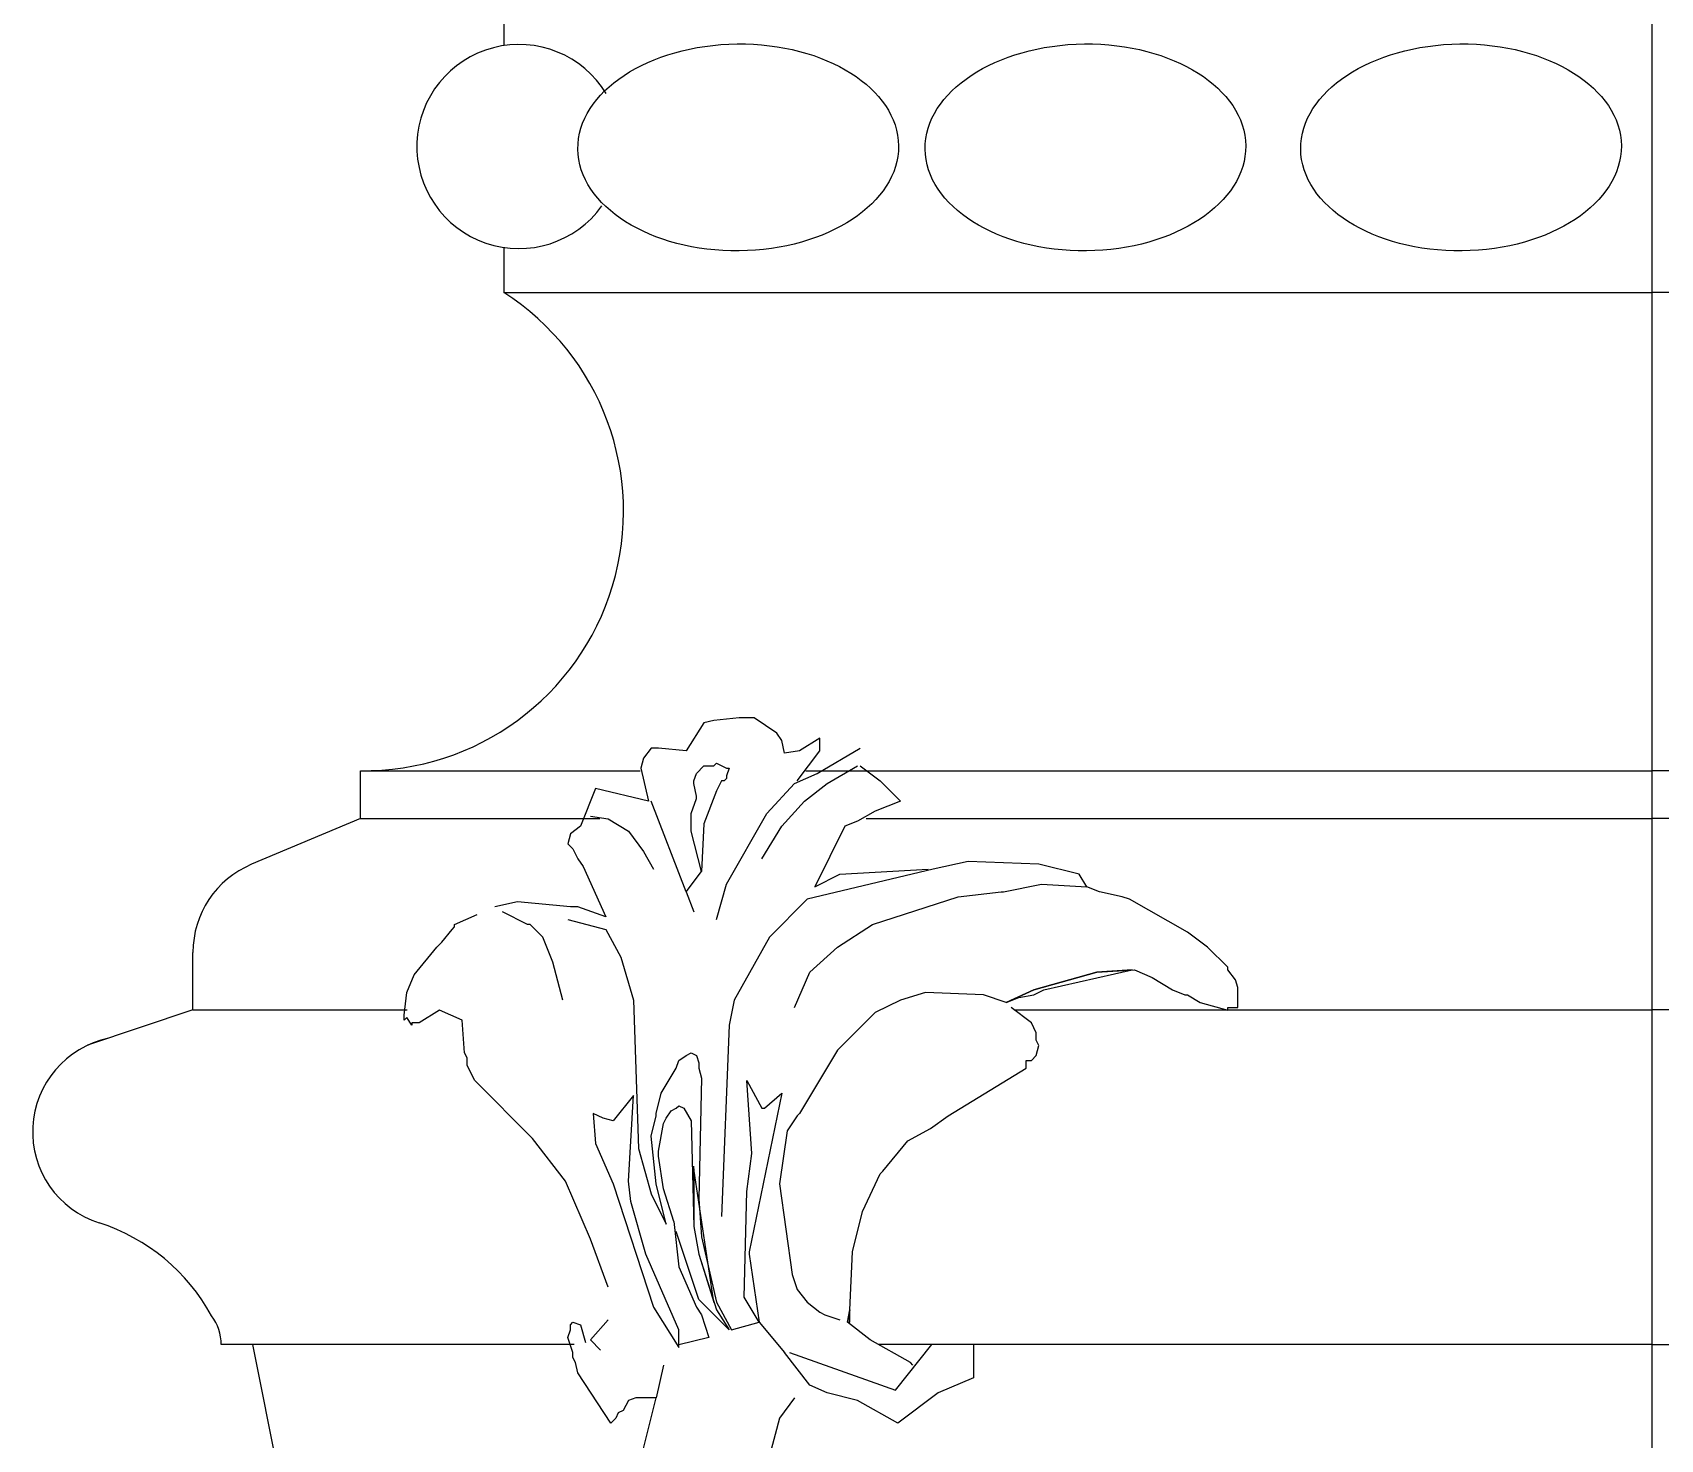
# Model space of a CAD drawing. Header units: millimetres. Extents: x 0 to 13338, y 0 to 11580.
# Drawn here: x 8008.1 to 8178.3, y 1345.7 to 1492.8 of the extents above; entities that cross this region are included whole.
import ezdxf

# ---------------------------------------------------------------- set-up
doc = ezdxf.new("R2010")
doc.units = ezdxf.units.MM
doc.linetypes.add('CENTER', pattern=[50.8, 31.75, -6.35, 6.35, -6.35])
doc.layers.add('axes', color=40, linetype='CENTER')
doc.layers.add('dwgmodels.com', color=250, linetype='Continuous')

# ---------------------------------------------------------------- blocks, each defined once
blk = doc.blocks.new('Public Light 9_side_dwgmodels.com')
at = {"color": 0}
for p, q in [((-120, 784.81), (-120, 780.64)), ((-120, 759.52), (-120, 754.81)), ((-120, 754.81), (0, 754.81)), ((120, 754.81), (0, 754.81)), ((-99.08, 709.81), (-100.93, 706.91)), ((-98.03, 710.07), (-99.08, 709.81)), ((-95.4, 710.33), (-98.03, 710.07)), ((-93.82, 710.33), (-95.4, 710.33)), ((-91.45, 708.75), (-93.82, 710.33)), ((-90.92, 707.96), (-91.45, 708.75)), ((-86.97, 708.23), (-89.08, 706.91)), ((-86.97, 706.91), (-86.97, 708.23)), ((-104.61, 707.17), (-105.4, 706.12)), ((-103.82, 707.17), (-104.61, 707.17)), ((-100.93, 706.91), (-103.82, 707.17)), ((-90.66, 706.65), (-90.92, 707.96)), ((-89.08, 706.91), (-90.66, 706.65)), ((-89.34, 703.75), (-86.97, 706.91)), ((-87.23, 704.54), (-82.76, 707.17)), ((-135, 699.81), (-135, 704.81)), ((-135, 704.81), (-105.74, 704.81)), ((-105.4, 706.12), (-105.67, 705.07)), ((-105.67, 705.07), (-104.88, 701.64)), ((-99.87, 704.54), (-99.08, 705.33)), ((-99.08, 705.33), (-98.03, 705.33)), ((-98.03, 705.33), (-97.77, 705.59)), ((-97.77, 705.59), (-96.71, 705.07)), ((-96.71, 705.07), (-96.45, 705.07)), ((-96.45, 705.07), (-96.71, 704.28)), ((-88.42, 704.81), (0, 704.81)), ((-86.18, 703.49), (-83.02, 705.33)), ((-82.76, 705.33), (-80.65, 703.75)), ((88.42, 704.81), (0, 704.81)), ((-110.4, 702.96), (-111.98, 699.01)), ((-104.88, 701.64), (-110.4, 702.96)), ((-100.14, 703.75), (-99.87, 704.54)), ((-100.14, 703.49), (-100.14, 703.75)), ((-99.87, 702.17), (-100.14, 703.49)), ((-97.24, 703.75), (-97.77, 702.7)), ((-96.98, 703.75), (-97.24, 703.75)), ((-96.71, 704.01), (-96.98, 703.75)), ((-96.71, 704.28), (-96.71, 704.01)), ((-92.5, 700.33), (-89.6, 703.49)), ((-89.6, 703.49), (-87.23, 704.54)), ((-88.55, 701.64), (-86.18, 703.49)), ((-80.65, 703.75), (-78.54, 701.64)), ((-100.93, 692.16), (-104.61, 701.64)), ((-100.4, 700.33), (-99.87, 701.91)), ((-99.87, 701.91), (-99.87, 702.17)), ((-97.77, 702.7), (-99.08, 699.27)), ((-90.92, 699.01), (-88.55, 701.64)), ((-78.54, 701.64), (-81.18, 700.59)), ((-135, 699.81), (-146.38, 695.03)), ((-135, 699.81), (-109.95, 699.81)), ((-110.93, 700.06), (-109.09, 699.8)), ((-109.09, 699.8), (-106.98, 698.48)), ((-100.4, 698.48), (-100.4, 700.33)), ((-96.71, 692.95), (-92.5, 700.33)), ((-83.02, 699.54), (-84.34, 699.01)), ((-81.18, 700.59), (-83.02, 699.54)), ((-82.13, 699.81), (0, 699.81)), ((82.13, 699.81), (0, 699.81)), ((-113.04, 698.22), (-113.3, 697.17)), ((-111.98, 699.01), (-113.04, 698.22)), ((-106.98, 698.48), (-105.4, 696.38)), ((-99.35, 694.27), (-100.4, 698.48)), ((-99.08, 699.27), (-99.35, 694.27)), ((-93.03, 695.59), (-90.92, 699.01)), ((-84.34, 699.01), (-87.5, 692.69)), ((-113.3, 697.17), (-112.77, 696.64)), ((-112.77, 696.64), (-112.25, 695.59)), ((-105.4, 696.38), (-104.35, 694.53)), ((-112.25, 695.59), (-111.72, 694.8)), ((-111.72, 694.8), (-109.35, 689.53)), ((-75.12, 694.53), (-88.29, 691.37)), ((-84.86, 694.01), (-75.65, 694.53)), ((-71.44, 695.32), (-75.12, 694.53)), ((-64.06, 695.06), (-71.44, 695.32)), ((-59.85, 694.01), (-64.06, 695.06)), ((-100.93, 692.16), (-99.35, 694.27)), ((-97.77, 689.27), (-96.71, 692.95)), ((-87.5, 692.69), (-84.86, 694.01)), ((-67.75, 692.16), (-63.8, 692.95)), ((-63.8, 692.95), (-59.06, 692.69)), ((-59.06, 692.69), (-59.85, 694.01)), ((-57.74, 692.16), (-59.06, 692.69)), ((-118.57, 691.11), (-120.94, 690.58)), ((-113.04, 690.58), (-118.57, 691.11)), ((-100.93, 692.16), (-100.14, 690.06)), ((-88.29, 691.37), (-92.24, 687.42)), ((-81.44, 688.74), (-72.49, 691.64)), ((-72.49, 691.64), (-68.01, 692.16)), ((-68.01, 692.16), (-67.75, 692.16)), ((-55.37, 691.64), (-57.74, 692.16)), ((-54.58, 691.37), (-55.37, 691.64)), ((-48.53, 687.95), (-54.58, 691.37)), ((-125.15, 688.74), (-122.78, 689.79)), ((-117.51, 688.74), (-120.15, 690.06)), ((-113.3, 689.27), (-109.35, 688.21)), ((-112.25, 690.58), (-113.04, 690.58)), ((-109.35, 689.53), (-112.25, 690.58)), ((-126.47, 686.9), (-125.41, 688.21)), ((-125.41, 688.21), (-125.15, 688.48)), ((-125.15, 688.48), (-125.15, 688.74)), ((-117.25, 688.74), (-117.51, 688.74)), ((-115.93, 687.42), (-117.25, 688.74)), ((-109.35, 688.21), (-107.77, 685.32)), ((-85.13, 686.37), (-81.44, 688.74)), ((-46.42, 686.37), (-48.53, 687.95)), ((-129.36, 683.47), (-126.99, 686.37)), ((-126.99, 686.37), (-126.47, 686.9)), ((-114.88, 684.79), (-115.93, 687.42)), ((-92.24, 687.42), (-95.92, 680.84)), ((-88.02, 683.74), (-85.13, 686.37)), ((-44.31, 684.26), (-46.42, 686.37)), ((-152.5, 679.81), (-152.5, 685.81)), ((-113.83, 680.84), (-114.88, 684.79)), ((-107.77, 685.32), (-106.46, 680.84)), ((-44.31, 684), (-44.31, 684.26)), ((-130.15, 681.63), (-129.36, 683.47)), ((-89.6, 680.05), (-88.02, 683.74)), ((-64.59, 681.89), (-58.01, 683.74)), ((-58.01, 683.74), (-64.59, 681.89)), ((-63.54, 681.89), (-54.32, 684)), ((-58.01, 683.74), (-54.06, 684)), ((-54.32, 684), (-58.01, 683.74)), ((-54.06, 684), (-52.21, 683.21)), ((-52.21, 683.21), (-50.11, 681.89)), ((-43.52, 682.95), (-44.31, 684)), ((-43.26, 682.16), (-43.52, 682.95)), ((-130.42, 679.26), (-130.15, 681.63)), ((-106.46, 680.84), (-105.93, 665.31)), ((-95.92, 680.84), (-96.45, 678.21)), ((-78.54, 680.84), (-81.18, 679.52)), ((-75.91, 681.63), (-78.54, 680.84)), ((-69.86, 681.37), (-75.91, 681.63)), ((-67.49, 680.58), (-69.86, 681.37)), ((-67.49, 680.58), (-64.59, 681.89)), ((-64.59, 681.89), (-67.49, 680.58)), ((-67.49, 680.58), (-66.17, 681.1)), ((-66.17, 681.1), (-64.59, 681.37)), ((-64.59, 681.37), (-63.54, 681.89)), ((-50.11, 681.89), (-48.79, 681.37)), ((-48.79, 681.37), (-48.53, 681.37)), ((-48.53, 681.37), (-47.21, 680.58)), ((-43.26, 680.05), (-43.26, 682.16)), ((-152.5, 679.81), (-163.53, 676.11)), ((-152.5, 679.81), (-130.12, 679.81)), ((-130.42, 678.73), (-130.42, 679.26)), ((-126.73, 679.79), (-128.84, 678.47)), ((-124.36, 678.73), (-126.73, 679.79)), ((-81.18, 679.52), (-85.13, 675.58)), ((-64.85, 678.47), (-66.96, 680.05)), ((-66.64, 679.81), (0, 679.81)), ((-47.21, 680.58), (-44.31, 679.79)), ((-44.31, 679.79), (-44.31, 680.05)), ((-44.31, 680.05), (-43.26, 680.05)), ((66.64, 679.81), (0, 679.81)), ((-130.15, 679), (-130.42, 678.73)), ((-129.63, 678.21), (-130.15, 679)), ((-128.84, 678.47), (-129.63, 678.47)), ((-129.63, 678.47), (-129.63, 678.21)), ((-124.1, 675.31), (-124.36, 678.73)), ((-96.45, 678.21), (-97.24, 658.2)), ((-64.33, 677.42), (-64.85, 678.47)), ((-64.33, 676.63), (-64.33, 677.42)), ((-64.06, 676.1), (-64.33, 676.63)), ((-64.33, 675.05), (-64.06, 676.1)), ((-123.83, 674.79), (-124.1, 675.31)), ((-123.83, 674), (-123.83, 674.79)), ((-123.04, 672.42), (-123.83, 674)), ((-101.98, 673.73), (-101.72, 674.52)), ((-101.72, 674.52), (-100.93, 675.05)), ((-100.93, 675.05), (-100.4, 675.31)), ((-100.4, 675.31), (-99.87, 675.05)), ((-99.87, 675.05), (-99.61, 674.26)), ((-99.61, 674.26), (-99.61, 673.73)), ((-85.13, 675.58), (-89.08, 668.99)), ((-65.38, 673.73), (-65.38, 674.52)), ((-65.38, 674.52), (-64.85, 674.52)), ((-64.85, 674.52), (-64.33, 675.05)), ((-116.99, 666.36), (-123.04, 672.42)), ((-103.56, 671.1), (-101.98, 673.73)), ((-99.61, 673.73), (-99.35, 672.68)), ((-99.35, 672.68), (-99.61, 660.04)), ((-94.08, 664.78), (-94.61, 672.42)), ((-94.61, 672.42), (-93.03, 669.52)), ((-73.54, 668.73), (-65.38, 673.73)), ((-106.46, 670.84), (-108.56, 668.2)), ((-106.98, 661.88), (-106.46, 670.84)), ((-104.09, 668.99), (-103.56, 671.1)), ((-90.92, 671.1), (-94.34, 654.51)), ((-92.76, 669.52), (-90.92, 671.1)), ((-109.61, 668.47), (-110.67, 668.99)), ((-110.67, 668.99), (-110.4, 665.83)), ((-104.09, 668.73), (-104.09, 668.99)), ((-103.03, 668.47), (-102.51, 669.26)), ((-102.51, 669.26), (-101.98, 669.52)), ((-101.98, 669.52), (-101.72, 669.78)), ((-101.72, 669.78), (-101.19, 669.52)), ((-101.19, 669.52), (-100.4, 668.2)), ((-93.03, 669.52), (-92.76, 669.52)), ((-89.08, 668.99), (-89.34, 668.73)), ((-108.56, 668.2), (-109.61, 668.47)), ((-104.61, 666.62), (-104.09, 668.73)), ((-103.82, 665.04), (-103.3, 667.94)), ((-103.3, 667.94), (-103.03, 668.47)), ((-100.4, 668.2), (-100.14, 657.14)), ((-90.39, 667.15), (-91.18, 661.62)), ((-89.34, 668.73), (-90.39, 667.15)), ((-77.75, 666.1), (-75.38, 667.41)), ((-75.38, 667.41), (-73.54, 668.73)), ((-113.56, 661.88), (-116.99, 666.36)), ((-110.4, 665.83), (-108.56, 661.62)), ((-104.09, 661.62), (-104.61, 666.62)), ((-80.39, 662.94), (-77.75, 666.1)), ((-105.93, 665.31), (-104.61, 660.57)), ((-103.82, 664.52), (-103.82, 665.04)), ((-103.3, 661.09), (-103.82, 664.52)), ((-94.61, 660.83), (-94.08, 664.78)), ((-100.14, 663.2), (-100.14, 663.46)), ((-100.14, 663.2), (-100.14, 657.14)), ((-98.03, 649.24), (-100.14, 663.2)), ((-82.49, 658.72), (-80.65, 662.67)), ((-80.65, 662.67), (-80.39, 662.94)), ((-110.93, 655.83), (-113.56, 661.88)), ((-108.56, 661.62), (-104.35, 648.72)), ((-106.72, 659.78), (-106.98, 661.88)), ((-104.61, 660.57), (-103.03, 657.41)), ((-103.03, 657.41), (-104.09, 661.62)), ((-102.24, 657.67), (-103.3, 661.09)), ((-94.87, 649.77), (-94.61, 660.83)), ((-91.18, 661.62), (-89.87, 652.14)), ((-105.14, 654.25), (-106.72, 659.78)), ((-99.61, 660.04), (-99.35, 656.09)), ((-83.55, 654.51), (-82.49, 658.72)), ((-102.24, 657.67), (-101.72, 652.93)), ((-100.14, 657.14), (-99.61, 654.25)), ((-100.14, 657.14), (-99.61, 654.25)), ((-109.09, 650.82), (-110.93, 655.83)), ((-99.61, 649.51), (-101.98, 656.62)), ((-99.35, 656.09), (-97.77, 649.24)), ((-101.72, 646.35), (-105.14, 654.25)), ((-99.61, 654.25), (-97.77, 648.45)), ((-99.61, 654.25), (-98.03, 649.24)), ((-94.34, 654.51), (-94.34, 654.25)), ((-94.34, 654.25), (-93.29, 647.14)), ((-83.81, 648.45), (-83.55, 654.51)), ((-101.72, 652.93), (-99.87, 648.72)), ((-89.87, 652.14), (-89.34, 650.56)), ((-89.34, 650.56), (-88.29, 649.24)), ((-104.35, 648.72), (-101.72, 644.5)), ((-99.87, 648.72), (-99.35, 647.93)), ((-96.45, 646.35), (-99.61, 649.51)), ((-97.77, 649.24), (-96.19, 646.35)), ((-97.77, 648.45), (-96.45, 646.35)), ((-93.29, 647.14), (-94.87, 649.77)), ((-88.29, 649.24), (-86.97, 648.19)), ((-84.07, 647.14), (-83.81, 648.45)), ((-83.81, 648.45), (-84.07, 647.14)), ((-83.81, 647.14), (-83.81, 648.45)), ((-113.04, 646.87), (-112.77, 647.14)), ((-113.04, 646.35), (-113.04, 646.87)), ((-112.77, 647.14), (-111.98, 646.87)), ((-111.98, 646.87), (-111.46, 645.03)), ((-109.09, 647.4), (-110.93, 645.29)), ((-99.35, 647.93), (-98.56, 645.56)), ((-96.19, 646.35), (-93.29, 647.14)), ((-93.29, 647.14), (-90.66, 643.98)), ((-86.97, 648.19), (-86.44, 647.93)), ((-86.44, 647.93), (-84.86, 647.4)), ((-81.7, 645.29), (-84.07, 647.14)), ((-84.07, 647.14), (-83.81, 647.14)), ((-113.3, 645.56), (-113.04, 646.35)), ((-112.77, 643.98), (-113.3, 645.56)), ((-109.88, 644.24), (-110.93, 645.29)), ((-101.72, 644.5), (-101.72, 646.35)), ((-98.56, 645.56), (-101.72, 644.77)), ((-77.49, 642.93), (-81.7, 645.29)), ((-112.65, 644.81), (-149.55, 644.81)), ((-146.29, 644.81), (-133.65, 581.81)), ((-112.77, 643.45), (-112.77, 643.98)), ((-112.51, 642.93), (-112.77, 643.45)), ((-88.02, 640.56), (-90.66, 643.98)), ((-90.13, 643.98), (-79.07, 640.03)), ((0, 644.81), (-80.85, 644.81)), ((-79.07, 640.03), (-75.24, 644.81)), ((-70.91, 644.81), (-70.91, 641.35)), ((0, 644.81), (80.85, 644.81)), ((-112.25, 641.87), (-112.51, 642.93)), ((-108.83, 636.61), (-112.25, 641.87)), ((-103.3, 642.66), (-104.09, 639.24)), ((-77.23, 642.66), (-77.49, 642.93)), ((-86.18, 639.77), (-88.02, 640.56)), ((-70.91, 641.35), (-74.59, 639.77)), ((-106.98, 638.98), (-107.51, 637.92)), ((-106.19, 639.24), (-106.98, 638.98)), ((-104.09, 639.24), (-106.19, 639.24)), ((-105.93, 631.87), (-104.09, 639.24)), ((-89.6, 639.24), (-91.18, 637.13)), ((-83.02, 638.98), (-86.18, 639.77)), ((-78.81, 636.61), (-83.02, 638.98)), ((-74.59, 639.77), (-78.81, 636.61)), ((-108.3, 637.13), (-108.83, 636.61)), ((-108.04, 637.66), (-108.3, 637.13)), ((-107.51, 637.92), (-108.04, 637.66)), ((-91.18, 637.13), (-92.24, 633.18))]:
    blk.add_line(p, q, dxfattribs=at)
for centre, radius, start, end in [((-118.42, 770.08), 10.67, 31.2195, 324.3753), ((-134.63, 731.95), 27.14, 269.2217, 57.3798), ((-142.5, 685.81), 10, 112.8117, 180), ((-159.26, 667.06), 10, 101.8842, 252.3386), ((-168.61, 637.95), 20.58, 28.6202, 72.139), ((-154.55, 644.81), 5, 0, 36.7639)]:
    blk.add_arc(centre, radius, start, end, dxfattribs=at)
for centre in [(-95.5, 769.99), (-59.2, 769.99), (-19.93, 769.99)]:
    blk.add_ellipse(centre, major_axis=(-16.76, -0.17), ratio=0.645434, dxfattribs=at)
at = {"layer": 'axes', "ltscale": 0.1}
blk.add_line((0, 4989.03), (0, -116.87), dxfattribs=at)

msp = doc.modelspace()

# ---------------------------------------------------------------- linework, layer by layer
at = {"layer": 'dwgmodels.com', "ltscale": 0.1}
msp.add_line((8177.38, 5579.54), (8177.38, 473.65), dxfattribs=at)

# ---------------------------------------------------------------- block references
at = {"layer": 'dwgmodels.com'}
msp.add_blockref('Public Light 9_side_dwgmodels.com', (8177.38, 710.8), dxfattribs=at)

doc.saveas('drawing.dxf')
